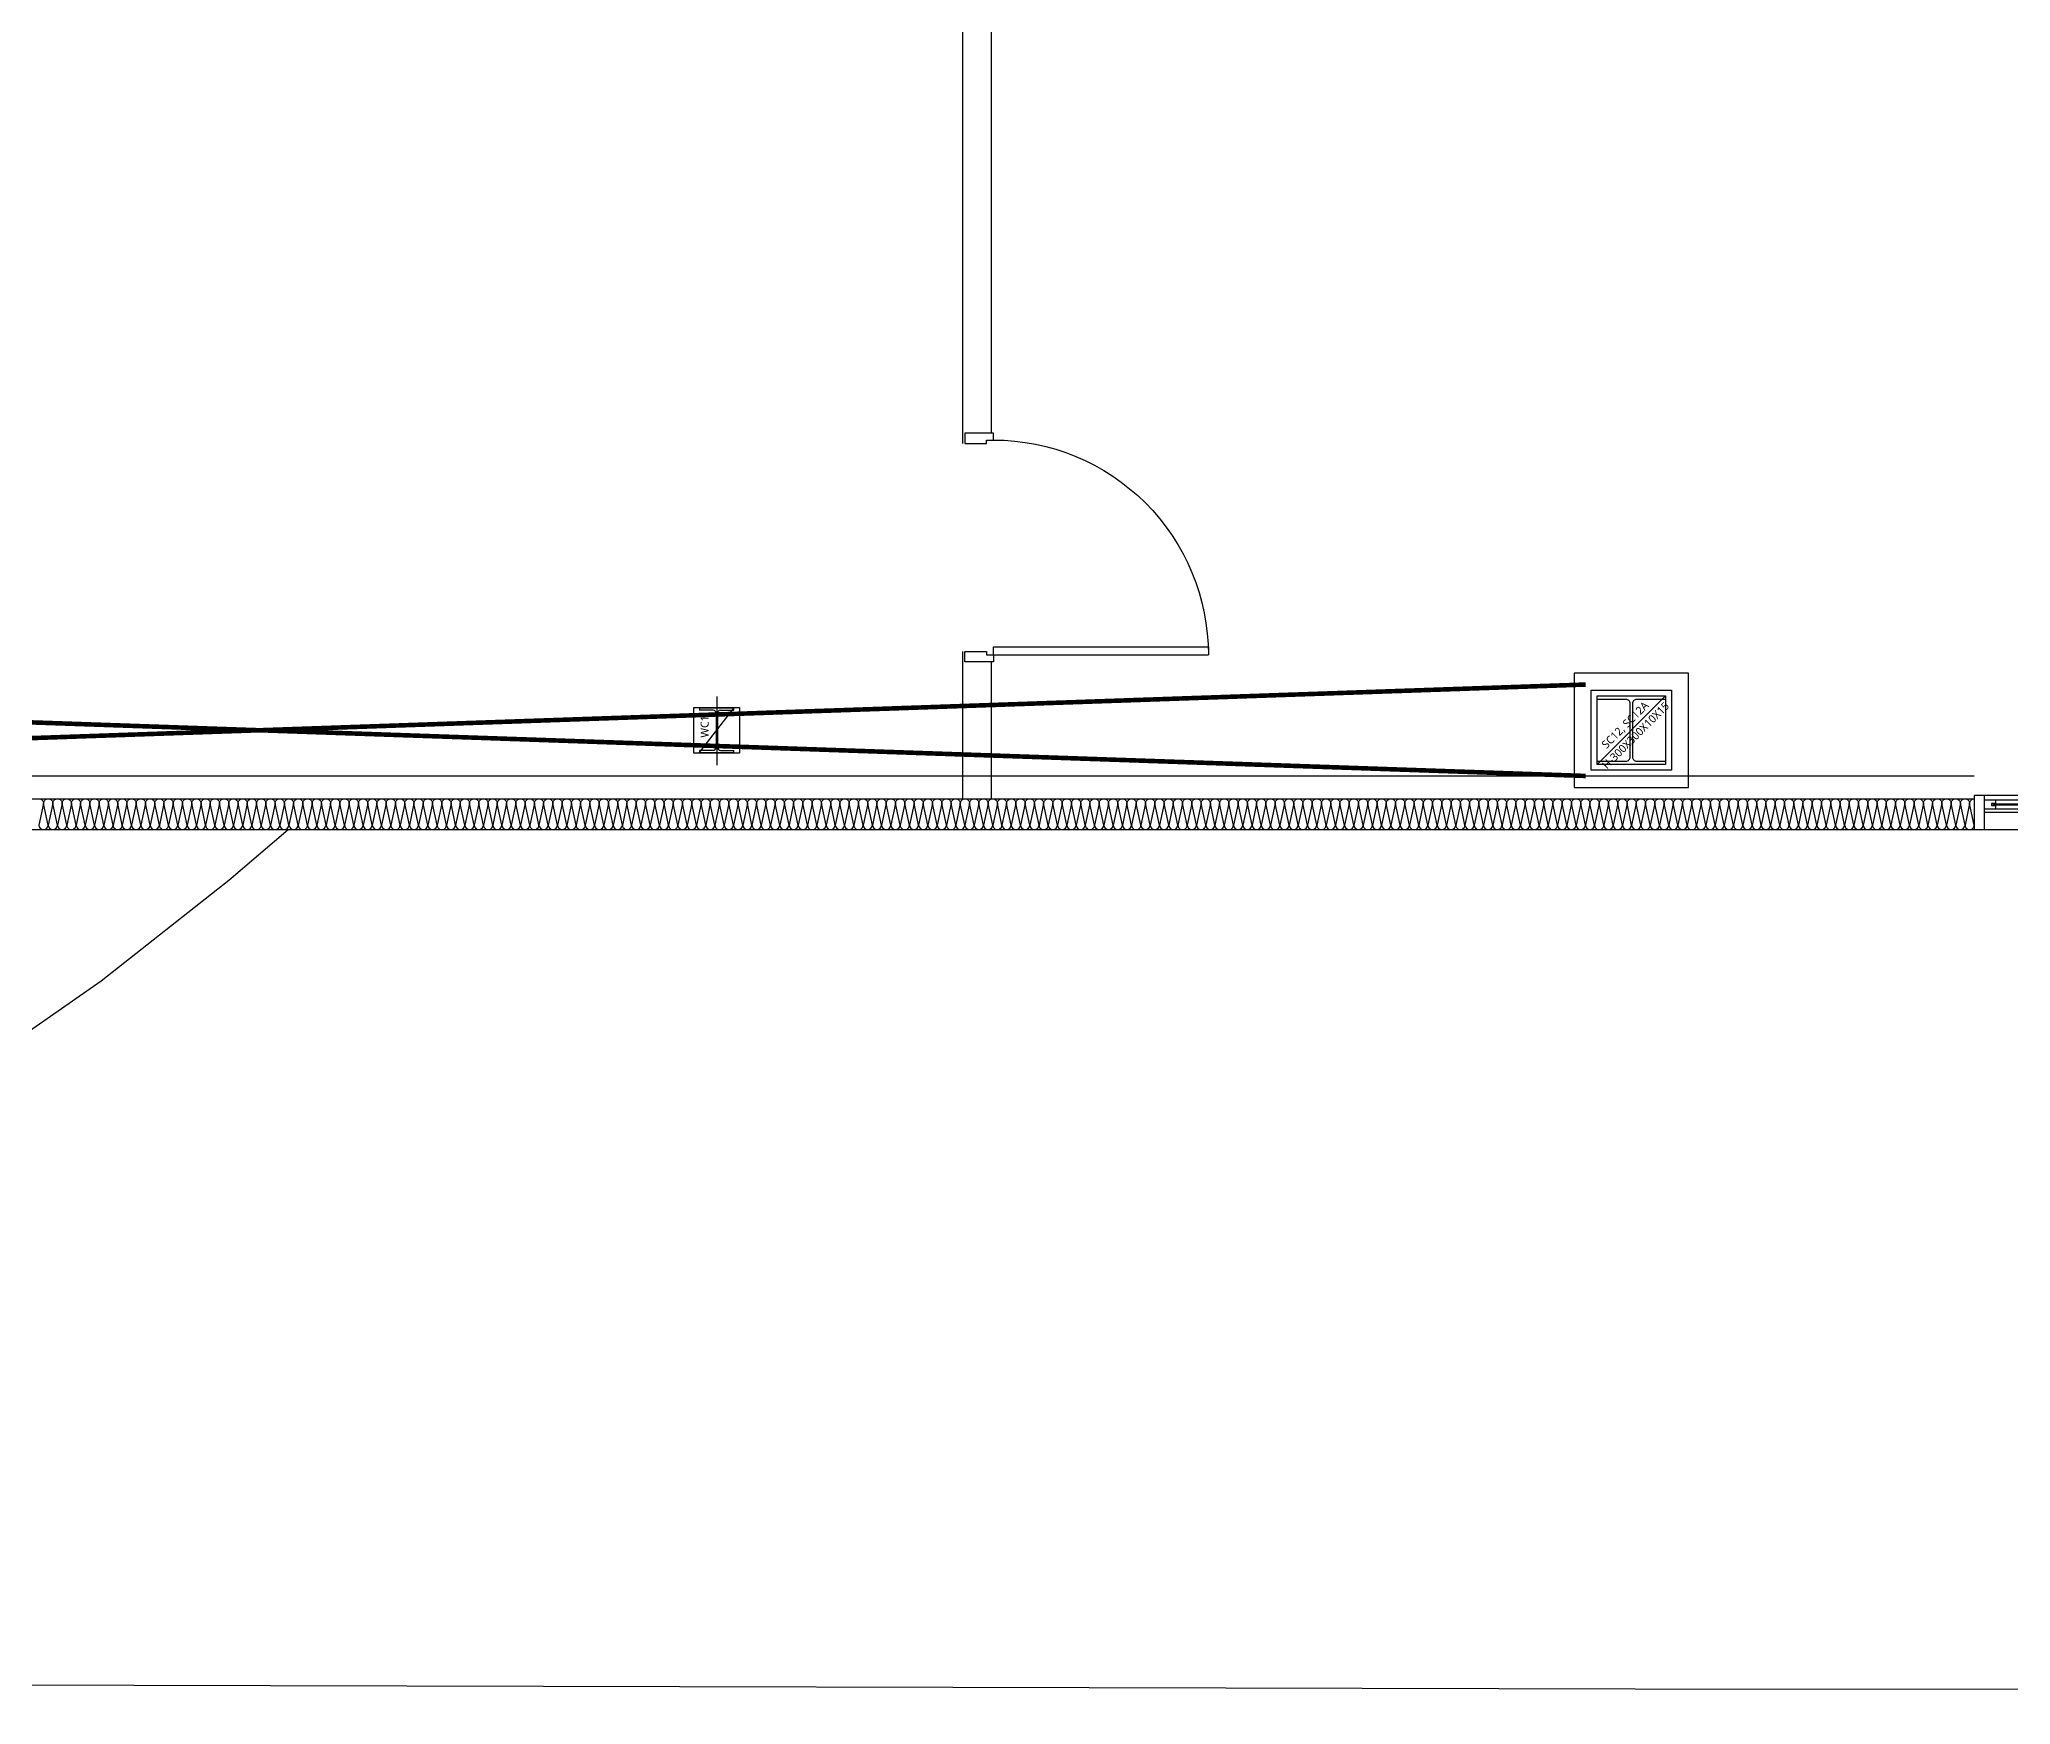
# Model space of a CAD drawing. Header units: millimetres. Extents: x 0 to 420500, y 0 to 297000.
# Drawn here: x 139806 to 148428, y 203489 to 210776 of the extents above; entities that cross this region are included whole.
import ezdxf
from ezdxf.enums import TextEntityAlignment as Align
from ezdxf.xclip import XClip

# ---------------------------------------------------------------- set-up
doc = ezdxf.new("R2010")
doc.units = ezdxf.units.MM
doc.header["$LTSCALE"] = 5000
doc.header["$XCLIPFRAME"] = 0
doc.linetypes.add('PHANTOM2', pattern=[1.25, 0.625, -0.125, 0.125, -0.125, 0.125, -0.125])
doc.layers.add('arch', color=8, linetype='Continuous')
doc.layers.add('TRAY', color=3, linetype='Continuous')
doc.styles.add('스타일1', font='malgun.ttf')

# ---------------------------------------------------------------- blocks, each defined once
blk = doc.blocks.new('XR-현황측량도')
at = {"color": 0}
blk.add_lwpolyline([(86810.5, 78764.2, 0.043248), (87948.8, 77003.3, 0.113814), (91116.8, 74545.3, 0.13394), (93095.3, 74047.2), (94070.6, 74047.3), (99828.2, 74046.3), (108550.3, 74045.8), (116948, 74021.7), (126987.3, 74021.1), (128740.4, 73974.7), (135158.9, 74062.7), (143027.2, 74043.6), (151689.9, 74037.3), (154882.8, 74051.1)], format="xyb", dxfattribs=at)
at = {"color": 0, "elevation": 94000}
blk.add_lwpolyline([(130410.5, 75137.9), (131039.3, 75204.7), (131039.3, 75204.7), (131744, 75303.9), (131744, 75303.9), (132443.6, 75433.8), (132443.6, 75433.8), (133135.4, 75600.6), (133135.4, 75600.6), (133815.4, 75810), (133815.4, 75810), (134479.2, 76066.2), (134479.2, 76066.2), (135120.7, 76373.8), (135120.7, 76373.8), (135733.4, 76735.3), (135733.4, 76735.3), (136317.3, 77141.9), (136317.3, 77141.9), (136876.6, 77581.8), (136876.6, 77581.8), (137135.9, 77803.3)], dxfattribs=at)
blk = doc.blocks.new('*U30')
at = {"color": 0}
for points in [[(-39048.1, 0, -0.414214), (-39063.1, 15), (-39048.1, 85, 1), (-39078.1, 85), (-39063.1, 15, -0.414214), (-39078.1, 0, 0.414214)], [(-39018.1, 0, -0.414214), (-39033.1, 15), (-39018.1, 85, 1), (-39048.1, 85), (-39033.1, 15, -0.414214), (-39048.1, 0, 0.414214)], [(-38988.1, 0, -0.414214), (-39003.1, 15), (-38988.1, 85, 1), (-39018.1, 85), (-39003.1, 15, -0.414214), (-39018.1, 0, 0.414214)], [(-38958.1, 0, -0.414214), (-38973.1, 15), (-38958.1, 85, 1), (-38988.1, 85), (-38973.1, 15, -0.414214), (-38988.1, 0, 0.414214)], [(-38928.1, 0, -0.414214), (-38943.1, 15), (-38928.1, 85, 1), (-38958.1, 85), (-38943.1, 15, -0.414214), (-38958.1, 0, 0.414214)], [(-38898.1, 0, -0.414214), (-38913.1, 15), (-38898.1, 85, 1), (-38928.1, 85), (-38913.1, 15, -0.414214), (-38928.1, 0, 0.414214)], [(-38868.1, 0, -0.414214), (-38883.1, 15), (-38868.1, 85, 1), (-38898.1, 85), (-38883.1, 15, -0.414214), (-38898.1, 0, 0.414214)], [(-38838.1, 0, -0.414214), (-38853.1, 15), (-38838.1, 85, 1), (-38868.1, 85), (-38853.1, 15, -0.414214), (-38868.1, 0, 0.414214)], [(-38808.1, 0, -0.414214), (-38823.1, 15), (-38808.1, 85, 1), (-38838.1, 85), (-38823.1, 15, -0.414214), (-38838.1, 0, 0.414214)], [(-38778.1, 0, -0.414214), (-38793.1, 15), (-38778.1, 85, 1), (-38808.1, 85), (-38793.1, 15, -0.414214), (-38808.1, 0, 0.414214)], [(-38748.1, 0, -0.414214), (-38763.1, 15), (-38748.1, 85, 1), (-38778.1, 85), (-38763.1, 15, -0.414214), (-38778.1, 0, 0.414214)], [(-38718.1, 0, -0.414214), (-38733.1, 15), (-38718.1, 85, 1), (-38748.1, 85), (-38733.1, 15, -0.414214), (-38748.1, 0, 0.414214)], [(-38688.1, 0, -0.414214), (-38703.1, 15), (-38688.1, 85, 1), (-38718.1, 85), (-38703.1, 15, -0.414214), (-38718.1, 0, 0.414214)], [(-38658.1, 0, -0.414214), (-38673.1, 15), (-38658.1, 85, 1), (-38688.1, 85), (-38673.1, 15, -0.414214), (-38688.1, 0, 0.414214)], [(-38628.1, 0, -0.414214), (-38643.1, 15), (-38628.1, 85, 1), (-38658.1, 85), (-38643.1, 15, -0.414214), (-38658.1, 0, 0.414214)], [(-38598.1, 0, -0.414214), (-38613.1, 15), (-38598.1, 85, 1), (-38628.1, 85), (-38613.1, 15, -0.414214), (-38628.1, 0, 0.414214)], [(-38568.1, 0, -0.414214), (-38583.1, 15), (-38568.1, 85, 1), (-38598.1, 85), (-38583.1, 15, -0.414214), (-38598.1, 0, 0.414214)], [(-38538.1, 0, -0.414214), (-38553.1, 15), (-38538.1, 85, 1), (-38568.1, 85), (-38553.1, 15, -0.414214), (-38568.1, 0, 0.414214)], [(-38508.1, 0, -0.414214), (-38523.1, 15), (-38508.1, 85, 1), (-38538.1, 85), (-38523.1, 15, -0.414214), (-38538.1, 0, 0.414214)], [(-38478.1, 0, -0.414214), (-38493.1, 15), (-38478.1, 85, 1), (-38508.1, 85), (-38493.1, 15, -0.414214), (-38508.1, 0, 0.414214)], [(-38448.1, 0, -0.414214), (-38463.1, 15), (-38448.1, 85, 1), (-38478.1, 85), (-38463.1, 15, -0.414214), (-38478.1, 0, 0.414214)], [(-38418.1, 0, -0.414214), (-38433.1, 15), (-38418.1, 85, 1), (-38448.1, 85), (-38433.1, 15, -0.414214), (-38448.1, 0, 0.414214)], [(-38388.1, 0, -0.414214), (-38403.1, 15), (-38388.1, 85, 1), (-38418.1, 85), (-38403.1, 15, -0.414214), (-38418.1, 0, 0.414214)], [(-38358.1, 0, -0.414214), (-38373.1, 15), (-38358.1, 85, 1), (-38388.1, 85), (-38373.1, 15, -0.414214), (-38388.1, 0, 0.414214)], [(-38328.1, 0, -0.414214), (-38343.1, 15), (-38328.1, 85, 1), (-38358.1, 85), (-38343.1, 15, -0.414214), (-38358.1, 0, 0.414214)], [(-38298.1, 0, -0.414214), (-38313.1, 15), (-38298.1, 85, 1), (-38328.1, 85), (-38313.1, 15, -0.414214), (-38328.1, 0, 0.414214)], [(-38268.1, 0, -0.414214), (-38283.1, 15), (-38268.1, 85, 1), (-38298.1, 85), (-38283.1, 15, -0.414214), (-38298.1, 0, 0.414214)], [(-38238.1, 0, -0.414214), (-38253.1, 15), (-38238.1, 85, 1), (-38268.1, 85), (-38253.1, 15, -0.414214), (-38268.1, 0, 0.414214)], [(-38208.1, 0, -0.414214), (-38223.1, 15), (-38208.1, 85, 1), (-38238.1, 85), (-38223.1, 15, -0.414214), (-38238.1, 0, 0.414214)], [(-38178.1, 0, -0.414214), (-38193.1, 15), (-38178.1, 85, 1), (-38208.1, 85), (-38193.1, 15, -0.414214), (-38208.1, 0, 0.414214)], [(-38148.1, 0, -0.414214), (-38163.1, 15), (-38148.1, 85, 1), (-38178.1, 85), (-38163.1, 15, -0.414214), (-38178.1, 0, 0.414214)], [(-38118.1, 0, -0.414214), (-38133.1, 15), (-38118.1, 85, 1), (-38148.1, 85), (-38133.1, 15, -0.414214), (-38148.1, 0, 0.414214)], [(-38088.1, 0, -0.414214), (-38103.1, 15), (-38088.1, 85, 1), (-38118.1, 85), (-38103.1, 15, -0.414214), (-38118.1, 0, 0.414214)], [(-38058.1, 0, -0.414214), (-38073.1, 15), (-38058.1, 85, 1), (-38088.1, 85), (-38073.1, 15, -0.414214), (-38088.1, 0, 0.414214)], [(-38028.1, 0, -0.414214), (-38043.1, 15), (-38028.1, 85, 1), (-38058.1, 85), (-38043.1, 15, -0.414214), (-38058.1, 0, 0.414214)], [(-37998.1, 0, -0.414214), (-38013.1, 15), (-37998.1, 85, 1), (-38028.1, 85), (-38013.1, 15, -0.414214), (-38028.1, 0, 0.414214)], [(-37968.1, 0, -0.414214), (-37983.1, 15), (-37968.1, 85, 1), (-37998.1, 85), (-37983.1, 15, -0.414214), (-37998.1, 0, 0.414214)], [(-37938.1, 0, -0.414214), (-37953.1, 15), (-37938.1, 85, 1), (-37968.1, 85), (-37953.1, 15, -0.414214), (-37968.1, 0, 0.414214)], [(-37908.1, 0, -0.414214), (-37923.1, 15), (-37908.1, 85, 1), (-37938.1, 85), (-37923.1, 15, -0.414214), (-37938.1, 0, 0.414214)], [(-37878.1, 0, -0.414214), (-37893.1, 15), (-37878.1, 85, 1), (-37908.1, 85), (-37893.1, 15, -0.414214), (-37908.1, 0, 0.414214)], [(-37848.1, 0, -0.414214), (-37863.1, 15), (-37848.1, 85, 1), (-37878.1, 85), (-37863.1, 15, -0.414214), (-37878.1, 0, 0.414214)], [(-37818.1, 0, -0.414214), (-37833.1, 15), (-37818.1, 85, 1), (-37848.1, 85), (-37833.1, 15, -0.414214), (-37848.1, 0, 0.414214)], [(-37788.1, 0, -0.414214), (-37803.1, 15), (-37788.1, 85, 1), (-37818.1, 85), (-37803.1, 15, -0.414214), (-37818.1, 0, 0.414214)], [(-37758.1, 0, -0.414214), (-37773.1, 15), (-37758.1, 85, 1), (-37788.1, 85), (-37773.1, 15, -0.414214), (-37788.1, 0, 0.414214)], [(-37728.1, 0, -0.414214), (-37743.1, 15), (-37728.1, 85, 1), (-37758.1, 85), (-37743.1, 15, -0.414214), (-37758.1, 0, 0.414214)], [(-37698.1, 0, -0.414214), (-37713.1, 15), (-37698.1, 85, 1), (-37728.1, 85), (-37713.1, 15, -0.414214), (-37728.1, 0, 0.414214)], [(-37668.1, 0, -0.414214), (-37683.1, 15), (-37668.1, 85, 1), (-37698.1, 85), (-37683.1, 15, -0.414214), (-37698.1, 0, 0.414214)], [(-37638.1, 0, -0.414214), (-37653.1, 15), (-37638.1, 85, 1), (-37668.1, 85), (-37653.1, 15, -0.414214), (-37668.1, 0, 0.414214)], [(-37608.1, 0, -0.414214), (-37623.1, 15), (-37608.1, 85, 1), (-37638.1, 85), (-37623.1, 15, -0.414214), (-37638.1, 0, 0.414214)], [(-37578.1, 0, -0.414214), (-37593.1, 15), (-37578.1, 85, 1), (-37608.1, 85), (-37593.1, 15, -0.414214), (-37608.1, 0, 0.414214)], [(-37548.1, 0, -0.414214), (-37563.1, 15), (-37548.1, 85, 1), (-37578.1, 85), (-37563.1, 15, -0.414214), (-37578.1, 0, 0.414214)], [(-37518.1, 0, -0.414214), (-37533.1, 15), (-37518.1, 85, 1), (-37548.1, 85), (-37533.1, 15, -0.414214), (-37548.1, 0, 0.414214)], [(-37488.1, 0, -0.414214), (-37503.1, 15), (-37488.1, 85, 1), (-37518.1, 85), (-37503.1, 15, -0.414214), (-37518.1, 0, 0.414214)], [(-37458.1, 0, -0.414214), (-37473.1, 15), (-37458.1, 85, 1), (-37488.1, 85), (-37473.1, 15, -0.414214), (-37488.1, 0, 0.414214)], [(-37428.1, 0, -0.414214), (-37443.1, 15), (-37428.1, 85, 1), (-37458.1, 85), (-37443.1, 15, -0.414214), (-37458.1, 0, 0.414214)], [(-37398.1, 0, -0.414214), (-37413.1, 15), (-37398.1, 85, 1), (-37428.1, 85), (-37413.1, 15, -0.414214), (-37428.1, 0, 0.414214)], [(-37368.1, 0, -0.414214), (-37383.1, 15), (-37368.1, 85, 1), (-37398.1, 85), (-37383.1, 15, -0.414214), (-37398.1, 0, 0.414214)], [(-37338.1, 0, -0.414214), (-37353.1, 15), (-37338.1, 85, 1), (-37368.1, 85), (-37353.1, 15, -0.414214), (-37368.1, 0, 0.414214)], [(-37308.1, 0, -0.414214), (-37323.1, 15), (-37308.1, 85, 1), (-37338.1, 85), (-37323.1, 15, -0.414214), (-37338.1, 0, 0.414214)], [(-37278.1, 0, -0.414214), (-37293.1, 15), (-37278.1, 85, 1), (-37308.1, 85), (-37293.1, 15, -0.414214), (-37308.1, 0, 0.414214)], [(-37248.1, 0, -0.414214), (-37263.1, 15), (-37248.1, 85, 1), (-37278.1, 85), (-37263.1, 15, -0.414214), (-37278.1, 0, 0.414214)], [(-37218.1, 0, -0.414214), (-37233.1, 15), (-37218.1, 85, 1), (-37248.1, 85), (-37233.1, 15, -0.414214), (-37248.1, 0, 0.414214)], [(-37188.1, 0, -0.414214), (-37203.1, 15), (-37188.1, 85, 1), (-37218.1, 85), (-37203.1, 15, -0.414214), (-37218.1, 0, 0.414214)], [(-37158.1, 0, -0.414214), (-37173.1, 15), (-37158.1, 85, 1), (-37188.1, 85), (-37173.1, 15, -0.414214), (-37188.1, 0, 0.414214)], [(-37128.1, 0, -0.414214), (-37143.1, 15), (-37128.1, 85, 1), (-37158.1, 85), (-37143.1, 15, -0.414214), (-37158.1, 0, 0.414214)], [(-37098.1, 0, -0.414214), (-37113.1, 15), (-37098.1, 85, 1), (-37128.1, 85), (-37113.1, 15, -0.414214), (-37128.1, 0, 0.414214)], [(-37068.1, 0, -0.414214), (-37083.1, 15), (-37068.1, 85, 1), (-37098.1, 85), (-37083.1, 15, -0.414214), (-37098.1, 0, 0.414214)], [(-37038.1, 0, -0.414214), (-37053.1, 15), (-37038.1, 85, 1), (-37068.1, 85), (-37053.1, 15, -0.414214), (-37068.1, 0, 0.414214)], [(-37008.1, 0, -0.414214), (-37023.1, 15), (-37008.1, 85, 1), (-37038.1, 85), (-37023.1, 15, -0.414214), (-37038.1, 0, 0.414214)], [(-36978.1, 0, -0.414214), (-36993.1, 15), (-36978.1, 85, 1), (-37008.1, 85), (-36993.1, 15, -0.414214), (-37008.1, 0, 0.414214)], [(-36948.1, 0, -0.414214), (-36963.1, 15), (-36948.1, 85, 1), (-36978.1, 85), (-36963.1, 15, -0.414214), (-36978.1, 0, 0.414214)], [(-36918.1, 0, -0.414214), (-36933.1, 15), (-36918.1, 85, 1), (-36948.1, 85), (-36933.1, 15, -0.414214), (-36948.1, 0, 0.414214)], [(-36888.1, 0, -0.414214), (-36903.1, 15), (-36888.1, 85, 1), (-36918.1, 85), (-36903.1, 15, -0.414214), (-36918.1, 0, 0.414214)], [(-36858.1, 0, -0.414214), (-36873.1, 15), (-36858.1, 85, 1), (-36888.1, 85), (-36873.1, 15, -0.414214), (-36888.1, 0, 0.414214)], [(-36828.1, 0, -0.414214), (-36843.1, 15), (-36828.1, 85, 1), (-36858.1, 85), (-36843.1, 15, -0.414214), (-36858.1, 0, 0.414214)], [(-36798.1, 0, -0.414214), (-36813.1, 15), (-36798.1, 85, 1), (-36828.1, 85), (-36813.1, 15, -0.414214), (-36828.1, 0, 0.414214)], [(-36768.1, 0, -0.414214), (-36783.1, 15), (-36768.1, 85, 1), (-36798.1, 85), (-36783.1, 15, -0.414214), (-36798.1, 0, 0.414214)], [(-36738.1, 0, -0.414214), (-36753.1, 15), (-36738.1, 85, 1), (-36768.1, 85), (-36753.1, 15, -0.414214), (-36768.1, 0, 0.414214)], [(-36708.1, 0, -0.414214), (-36723.1, 15), (-36708.1, 85, 1), (-36738.1, 85), (-36723.1, 15, -0.414214), (-36738.1, 0, 0.414214)], [(-36678.1, 0, -0.414214), (-36693.1, 15), (-36678.1, 85, 1), (-36708.1, 85), (-36693.1, 15, -0.414214), (-36708.1, 0, 0.414214)], [(-36648.1, 0, -0.414214), (-36663.1, 15), (-36648.1, 85, 1), (-36678.1, 85), (-36663.1, 15, -0.414214), (-36678.1, 0, 0.414214)], [(-36618.1, 0, -0.414214), (-36633.1, 15), (-36618.1, 85, 1), (-36648.1, 85), (-36633.1, 15, -0.414214), (-36648.1, 0, 0.414214)], [(-36588.1, 0, -0.414214), (-36603.1, 15), (-36588.1, 85, 1), (-36618.1, 85), (-36603.1, 15, -0.414214), (-36618.1, 0, 0.414214)], [(-36558.1, 0, -0.414214), (-36573.1, 15), (-36558.1, 85, 1), (-36588.1, 85), (-36573.1, 15, -0.414214), (-36588.1, 0, 0.414214)], [(-36528.1, 0, -0.414214), (-36543.1, 15), (-36528.1, 85, 1), (-36558.1, 85), (-36543.1, 15, -0.414214), (-36558.1, 0, 0.414214)], [(-36498.1, 0, -0.414214), (-36513.1, 15), (-36498.1, 85, 1), (-36528.1, 85), (-36513.1, 15, -0.414214), (-36528.1, 0, 0.414214)], [(-36468.1, 0, -0.414214), (-36483.1, 15), (-36468.1, 85, 1), (-36498.1, 85), (-36483.1, 15, -0.414214), (-36498.1, 0, 0.414214)], [(-36438.1, 0, -0.414214), (-36453.1, 15), (-36438.1, 85, 1), (-36468.1, 85), (-36453.1, 15, -0.414214), (-36468.1, 0, 0.414214)], [(-36408.1, 0, -0.414214), (-36423.1, 15), (-36408.1, 85, 1), (-36438.1, 85), (-36423.1, 15, -0.414214), (-36438.1, 0, 0.414214)], [(-36378.1, 0, -0.414214), (-36393.1, 15), (-36378.1, 85, 1), (-36408.1, 85), (-36393.1, 15, -0.414214), (-36408.1, 0, 0.414214)], [(-36348.1, 0, -0.414214), (-36363.1, 15), (-36348.1, 85, 1), (-36378.1, 85), (-36363.1, 15, -0.414214), (-36378.1, 0, 0.414214)], [(-36318.1, 0, -0.414214), (-36333.1, 15), (-36318.1, 85, 1), (-36348.1, 85), (-36333.1, 15, -0.414214), (-36348.1, 0, 0.414214)], [(-36288.1, 0, -0.414214), (-36303.1, 15), (-36288.1, 85, 1), (-36318.1, 85), (-36303.1, 15, -0.414214), (-36318.1, 0, 0.414214)], [(-36258.1, 0, -0.414214), (-36273.1, 15), (-36258.1, 85, 1), (-36288.1, 85), (-36273.1, 15, -0.414214), (-36288.1, 0, 0.414214)], [(-36228.1, 0, -0.414214), (-36243.1, 15), (-36228.1, 85, 1), (-36258.1, 85), (-36243.1, 15, -0.414214), (-36258.1, 0, 0.414214)], [(-36198.1, 0, -0.414214), (-36213.1, 15), (-36198.1, 85, 1), (-36228.1, 85), (-36213.1, 15, -0.414214), (-36228.1, 0, 0.414214)], [(-36168.1, 0, -0.414214), (-36183.1, 15), (-36168.1, 85, 1), (-36198.1, 85), (-36183.1, 15, -0.414214), (-36198.1, 0, 0.414214)], [(-36138.1, 0, -0.414214), (-36153.1, 15), (-36138.1, 85, 1), (-36168.1, 85), (-36153.1, 15, -0.414214), (-36168.1, 0, 0.414214)], [(-36108.1, 0, -0.414214), (-36123.1, 15), (-36108.1, 85, 1), (-36138.1, 85), (-36123.1, 15, -0.414214), (-36138.1, 0, 0.414214)], [(-36078.1, 0, -0.414214), (-36093.1, 15), (-36078.1, 85, 1), (-36108.1, 85), (-36093.1, 15, -0.414214), (-36108.1, 0, 0.414214)], [(-36048.1, 0, -0.414214), (-36063.1, 15), (-36048.1, 85, 1), (-36078.1, 85), (-36063.1, 15, -0.414214), (-36078.1, 0, 0.414214)], [(-36018.1, 0, -0.414214), (-36033.1, 15), (-36018.1, 85, 1), (-36048.1, 85), (-36033.1, 15, -0.414214), (-36048.1, 0, 0.414214)], [(-35988.1, 0, -0.414214), (-36003.1, 15), (-35988.1, 85, 1), (-36018.1, 85), (-36003.1, 15, -0.414214), (-36018.1, 0, 0.414214)], [(-35958.1, 0, -0.414214), (-35973.1, 15), (-35958.1, 85, 1), (-35988.1, 85), (-35973.1, 15, -0.414214), (-35988.1, 0, 0.414214)], [(-35928.1, 0, -0.414214), (-35943.1, 15), (-35928.1, 85, 1), (-35958.1, 85), (-35943.1, 15, -0.414214), (-35958.1, 0, 0.414214)], [(-35898.1, 0, -0.414214), (-35913.1, 15), (-35898.1, 85, 1), (-35928.1, 85), (-35913.1, 15, -0.414214), (-35928.1, 0, 0.414214)], [(-35868.1, 0, -0.414214), (-35883.1, 15), (-35868.1, 85, 1), (-35898.1, 85), (-35883.1, 15, -0.414214), (-35898.1, 0, 0.414214)], [(-35838.1, 0, -0.414214), (-35853.1, 15), (-35838.1, 85, 1), (-35868.1, 85), (-35853.1, 15, -0.414214), (-35868.1, 0, 0.414214)], [(-35808.1, 0, -0.414214), (-35823.1, 15), (-35808.1, 85, 1), (-35838.1, 85), (-35823.1, 15, -0.414214), (-35838.1, 0, 0.414214)], [(-35778.1, 0, -0.414214), (-35793.1, 15), (-35778.1, 85, 1), (-35808.1, 85), (-35793.1, 15, -0.414214), (-35808.1, 0, 0.414214)], [(-35748.1, 0, -0.414214), (-35763.1, 15), (-35748.1, 85, 1), (-35778.1, 85), (-35763.1, 15, -0.414214), (-35778.1, 0, 0.414214)], [(-35718.1, 0, -0.414214), (-35733.1, 15), (-35718.1, 85, 1), (-35748.1, 85), (-35733.1, 15, -0.414214), (-35748.1, 0, 0.414214)], [(-35688.1, 0, -0.414214), (-35703.1, 15), (-35688.1, 85, 1), (-35718.1, 85), (-35703.1, 15, -0.414214), (-35718.1, 0, 0.414214)], [(-35658.1, 0, -0.414214), (-35673.1, 15), (-35658.1, 85, 1), (-35688.1, 85), (-35673.1, 15, -0.414214), (-35688.1, 0, 0.414214)], [(-35628.1, 0, -0.414214), (-35643.1, 15), (-35628.1, 85, 1), (-35658.1, 85), (-35643.1, 15, -0.414214), (-35658.1, 0, 0.414214)], [(-35598.1, 0, -0.414214), (-35613.1, 15), (-35598.1, 85, 1), (-35628.1, 85), (-35613.1, 15, -0.414214), (-35628.1, 0, 0.414214)], [(-35568.1, 0, -0.414214), (-35583.1, 15), (-35568.1, 85, 1), (-35598.1, 85), (-35583.1, 15, -0.414214), (-35598.1, 0, 0.414214)], [(-35538.1, 0, -0.414214), (-35553.1, 15), (-35538.1, 85, 1), (-35568.1, 85), (-35553.1, 15, -0.414214), (-35568.1, 0, 0.414214)], [(-35508.1, 0, -0.414214), (-35523.1, 15), (-35508.1, 85, 1), (-35538.1, 85), (-35523.1, 15, -0.414214), (-35538.1, 0, 0.414214)], [(-35478.1, 0, -0.414214), (-35493.1, 15), (-35478.1, 85, 1), (-35508.1, 85), (-35493.1, 15, -0.414214), (-35508.1, 0, 0.414214)], [(-35448.1, 0, -0.414214), (-35463.1, 15), (-35448.1, 85, 1), (-35478.1, 85), (-35463.1, 15, -0.414214), (-35478.1, 0, 0.414214)], [(-35418.1, 0, -0.414214), (-35433.1, 15), (-35418.1, 85, 1), (-35448.1, 85), (-35433.1, 15, -0.414214), (-35448.1, 0, 0.414214)], [(-35388.1, 0, -0.414214), (-35403.1, 15), (-35388.1, 85, 1), (-35418.1, 85), (-35403.1, 15, -0.414214), (-35418.1, 0, 0.414214)], [(-35358.1, 0, -0.414214), (-35373.1, 15), (-35358.1, 85, 1), (-35388.1, 85), (-35373.1, 15, -0.414214), (-35388.1, 0, 0.414214)], [(-35328.1, 0, -0.414214), (-35343.1, 15), (-35328.1, 85, 1), (-35358.1, 85), (-35343.1, 15, -0.414214), (-35358.1, 0, 0.414214)], [(-35298.1, 0, -0.414214), (-35313.1, 15), (-35298.1, 85, 1), (-35328.1, 85), (-35313.1, 15, -0.414214), (-35328.1, 0, 0.414214)], [(-35268.1, 0, -0.414214), (-35283.1, 15), (-35268.1, 85, 1), (-35298.1, 85), (-35283.1, 15, -0.414214), (-35298.1, 0, 0.414214)], [(-35238.1, 0, -0.414214), (-35253.1, 15), (-35238.1, 85, 1), (-35268.1, 85), (-35253.1, 15, -0.414214), (-35268.1, 0, 0.414214)], [(-35208.1, 0, -0.414214), (-35223.1, 15), (-35208.1, 85, 1), (-35238.1, 85), (-35223.1, 15, -0.414214), (-35238.1, 0, 0.414214)], [(-35178.1, 0, -0.414214), (-35193.1, 15), (-35178.1, 85, 1), (-35208.1, 85), (-35193.1, 15, -0.414214), (-35208.1, 0, 0.414214)], [(-35148.1, 0, -0.414214), (-35163.1, 15), (-35148.1, 85, 1), (-35178.1, 85), (-35163.1, 15, -0.414214), (-35178.1, 0, 0.414214)], [(-35118.1, 0, -0.414214), (-35133.1, 15), (-35118.1, 85, 1), (-35148.1, 85), (-35133.1, 15, -0.414214), (-35148.1, 0, 0.414214)], [(-35088.1, 0, -0.414214), (-35103.1, 15), (-35088.1, 85, 1), (-35118.1, 85), (-35103.1, 15, -0.414214), (-35118.1, 0, 0.414214)], [(-35058.1, 0, -0.414214), (-35073.1, 15), (-35058.1, 85, 1), (-35088.1, 85), (-35073.1, 15, -0.414214), (-35088.1, 0, 0.414214)], [(-35028.1, 0, -0.414214), (-35043.1, 15), (-35028.1, 85, 1), (-35058.1, 85), (-35043.1, 15, -0.414214), (-35058.1, 0, 0.414214)], [(-34998.1, 0, -0.414214), (-35013.1, 15), (-34998.1, 85, 1), (-35028.1, 85), (-35013.1, 15, -0.414214), (-35028.1, 0, 0.414214)], [(-34968.1, 0, -0.414214), (-34983.1, 15), (-34968.1, 85, 1), (-34998.1, 85), (-34983.1, 15, -0.414214), (-34998.1, 0, 0.414214)], [(-34938.1, 0, -0.414214), (-34953.1, 15), (-34938.1, 85, 1), (-34968.1, 85), (-34953.1, 15, -0.414214), (-34968.1, 0, 0.414214)], [(-34908.1, 0, -0.414214), (-34923.1, 15), (-34908.1, 85, 1), (-34938.1, 85), (-34923.1, 15, -0.414214), (-34938.1, 0, 0.414214)], [(-34878.1, 0, -0.414214), (-34893.1, 15), (-34878.1, 85, 1), (-34908.1, 85), (-34893.1, 15, -0.414214), (-34908.1, 0, 0.414214)], [(-34848.1, 0, -0.414214), (-34863.1, 15), (-34848.1, 85, 1), (-34878.1, 85), (-34863.1, 15, -0.414214), (-34878.1, 0, 0.414214)], [(-34818.1, 0, -0.414214), (-34833.1, 15), (-34818.1, 85, 1), (-34848.1, 85), (-34833.1, 15, -0.414214), (-34848.1, 0, 0.414214)], [(-34788.1, 0, -0.414214), (-34803.1, 15), (-34788.1, 85, 1), (-34818.1, 85), (-34803.1, 15, -0.414214), (-34818.1, 0, 0.414214)], [(-34758.1, 0, -0.414214), (-34773.1, 15), (-34758.1, 85, 1), (-34788.1, 85), (-34773.1, 15, -0.414214), (-34788.1, 0, 0.414214)], [(-34728.1, 0, -0.414214), (-34743.1, 15), (-34728.1, 85, 1), (-34758.1, 85), (-34743.1, 15, -0.414214), (-34758.1, 0, 0.414214)], [(-34698.1, 0, -0.414214), (-34713.1, 15), (-34698.1, 85, 1), (-34728.1, 85), (-34713.1, 15, -0.414214), (-34728.1, 0, 0.414214)], [(-34668.1, 0, -0.414214), (-34683.1, 15), (-34668.1, 85, 1), (-34698.1, 85), (-34683.1, 15, -0.414214), (-34698.1, 0, 0.414214)], [(-34638.1, 0, -0.414214), (-34653.1, 15), (-34638.1, 85, 1), (-34668.1, 85), (-34653.1, 15, -0.414214), (-34668.1, 0, 0.414214)], [(-34608.1, 0, -0.414214), (-34623.1, 15), (-34608.1, 85, 1), (-34638.1, 85), (-34623.1, 15, -0.414214), (-34638.1, 0, 0.414214)], [(-34578.1, 0, -0.414214), (-34593.1, 15), (-34578.1, 85, 1), (-34608.1, 85), (-34593.1, 15, -0.414214), (-34608.1, 0, 0.414214)], [(-34548.1, 0, -0.414214), (-34563.1, 15), (-34548.1, 85, 1), (-34578.1, 85), (-34563.1, 15, -0.414214), (-34578.1, 0, 0.414214)], [(-34518.1, 0, -0.414214), (-34533.1, 15), (-34518.1, 85, 1), (-34548.1, 85), (-34533.1, 15, -0.414214), (-34548.1, 0, 0.414214)], [(-34488.1, 0, -0.414214), (-34503.1, 15), (-34488.1, 85, 1), (-34518.1, 85), (-34503.1, 15, -0.414214), (-34518.1, 0, 0.414214)], [(-34458.1, 0, -0.414214), (-34473.1, 15), (-34458.1, 85, 1), (-34488.1, 85), (-34473.1, 15, -0.414214), (-34488.1, 0, 0.414214)], [(-34428.1, 0, -0.414214), (-34443.1, 15), (-34428.1, 85, 1), (-34458.1, 85), (-34443.1, 15, -0.414214), (-34458.1, 0, 0.414214)], [(-34398.1, 0, -0.414214), (-34413.1, 15), (-34398.1, 85, 1), (-34428.1, 85), (-34413.1, 15, -0.414214), (-34428.1, 0, 0.414214)], [(-34368.1, 0, -0.414214), (-34383.1, 15), (-34368.1, 85, 1), (-34398.1, 85), (-34383.1, 15, -0.414214), (-34398.1, 0, 0.414214)], [(-34338.1, 0, -0.414214), (-34353.1, 15), (-34338.1, 85, 1), (-34368.1, 85), (-34353.1, 15, -0.414214), (-34368.1, 0, 0.414214)], [(-34308.1, 0, -0.414214), (-34323.1, 15), (-34308.1, 85, 1), (-34338.1, 85), (-34323.1, 15, -0.414214), (-34338.1, 0, 0.414214)], [(-34278.1, 0, -0.414214), (-34293.1, 15), (-34278.1, 85, 1), (-34308.1, 85), (-34293.1, 15, -0.414214), (-34308.1, 0, 0.414214)], [(-34248.1, 0, -0.414214), (-34263.1, 15), (-34248.1, 85, 1), (-34278.1, 85), (-34263.1, 15, -0.414214), (-34278.1, 0, 0.414214)], [(-34218.1, 0, -0.414214), (-34233.1, 15), (-34218.1, 85, 1), (-34248.1, 85), (-34233.1, 15, -0.414214), (-34248.1, 0, 0.414214)], [(-34188.1, 0, -0.414214), (-34203.1, 15), (-34188.1, 85, 1), (-34218.1, 85), (-34203.1, 15, -0.414214), (-34218.1, 0, 0.414214)], [(-34158.1, 0, -0.414214), (-34173.1, 15), (-34158.1, 85, 1), (-34188.1, 85), (-34173.1, 15, -0.414214), (-34188.1, 0, 0.414214)], [(-34128.1, 0, -0.414214), (-34143.1, 15), (-34128.1, 85, 1), (-34158.1, 85), (-34143.1, 15, -0.414214), (-34158.1, 0, 0.414214)], [(-34098.1, 0, -0.414214), (-34113.1, 15), (-34098.1, 85, 1), (-34128.1, 85), (-34113.1, 15, -0.414214), (-34128.1, 0, 0.414214)], [(-34068.1, 0, -0.414214), (-34083.1, 15), (-34068.1, 85, 1), (-34098.1, 85), (-34083.1, 15, -0.414214), (-34098.1, 0, 0.414214)], [(-34038.1, 0, -0.414214), (-34053.1, 15), (-34038.1, 85, 1), (-34068.1, 85), (-34053.1, 15, -0.414214), (-34068.1, 0, 0.414214)], [(-34008.1, 0, -0.414214), (-34023.1, 15), (-34008.1, 85, 1), (-34038.1, 85), (-34023.1, 15, -0.414214), (-34038.1, 0, 0.414214)], [(-33978.1, 0, -0.414214), (-33993.1, 15), (-33978.1, 85, 1), (-34008.1, 85), (-33993.1, 15, -0.414214), (-34008.1, 0, 0.414214)], [(-33948.1, 0, -0.414214), (-33963.1, 15), (-33948.1, 85, 1), (-33978.1, 85), (-33963.1, 15, -0.414214), (-33978.1, 0, 0.414214)], [(-33918.1, 0, -0.414214), (-33933.1, 15), (-33918.1, 85, 1), (-33948.1, 85), (-33933.1, 15, -0.414214), (-33948.1, 0, 0.414214)], [(-33888.1, 0, -0.414214), (-33903.1, 15), (-33888.1, 85, 1), (-33918.1, 85), (-33903.1, 15, -0.414214), (-33918.1, 0, 0.414214)], [(-33858.1, 0, -0.414214), (-33873.1, 15), (-33858.1, 85, 1), (-33888.1, 85), (-33873.1, 15, -0.414214), (-33888.1, 0, 0.414214)], [(-33828.1, 0, -0.414214), (-33843.1, 15), (-33828.1, 85, 1), (-33858.1, 85), (-33843.1, 15, -0.414214), (-33858.1, 0, 0.414214)], [(-33798.1, 0, -0.414214), (-33813.1, 15), (-33798.1, 85, 1), (-33828.1, 85), (-33813.1, 15, -0.414214), (-33828.1, 0, 0.414214)], [(-33768.1, 0, -0.414214), (-33783.1, 15), (-33768.1, 85, 1), (-33798.1, 85), (-33783.1, 15, -0.414214), (-33798.1, 0, 0.414214)], [(-33738.1, 0, -0.414214), (-33753.1, 15), (-33738.1, 85, 1), (-33768.1, 85), (-33753.1, 15, -0.414214), (-33768.1, 0, 0.414214)], [(-33708.1, 0, -0.414214), (-33723.1, 15), (-33708.1, 85, 1), (-33738.1, 85), (-33723.1, 15, -0.414214), (-33738.1, 0, 0.414214)], [(-33678.1, 0, -0.414214), (-33693.1, 15), (-33678.1, 85, 1), (-33708.1, 85), (-33693.1, 15, -0.414214), (-33708.1, 0, 0.414214)], [(-33648.1, 0, -0.414214), (-33663.1, 15), (-33648.1, 85, 1), (-33678.1, 85), (-33663.1, 15, -0.414214), (-33678.1, 0, 0.414214)], [(-33618.1, 0, -0.414214), (-33633.1, 15), (-33618.1, 85, 1), (-33648.1, 85), (-33633.1, 15, -0.414214), (-33648.1, 0, 0.414214)], [(-33588.1, 0, -0.414214), (-33603.1, 15), (-33588.1, 85, 1), (-33618.1, 85), (-33603.1, 15, -0.414214), (-33618.1, 0, 0.414214)], [(-33558.1, 0, -0.414214), (-33573.1, 15), (-33558.1, 85, 1), (-33588.1, 85), (-33573.1, 15, -0.414214), (-33588.1, 0, 0.414214)], [(-33528.1, 0, -0.414214), (-33543.1, 15), (-33528.1, 85, 1), (-33558.1, 85), (-33543.1, 15, -0.414214), (-33558.1, 0, 0.414214)], [(-33498.1, 0, -0.414214), (-33513.1, 15), (-33498.1, 85, 1), (-33528.1, 85), (-33513.1, 15, -0.414214), (-33528.1, 0, 0.414214)], [(-33468.1, 0, -0.414214), (-33483.1, 15), (-33468.1, 85, 1), (-33498.1, 85), (-33483.1, 15, -0.414214), (-33498.1, 0, 0.414214)], [(-33438.1, 0, -0.414214), (-33453.1, 15), (-33438.1, 85, 1), (-33468.1, 85), (-33453.1, 15, -0.414214), (-33468.1, 0, 0.414214)], [(-33408.1, 0, -0.414214), (-33423.1, 15), (-33408.1, 85, 1), (-33438.1, 85), (-33423.1, 15, -0.414214), (-33438.1, 0, 0.414214)], [(-33378.1, 0, -0.414214), (-33393.1, 15), (-33378.1, 85, 1), (-33408.1, 85), (-33393.1, 15, -0.414214), (-33408.1, 0, 0.414214)], [(-33348.1, 0, -0.414214), (-33363.1, 15), (-33348.1, 85, 1), (-33378.1, 85), (-33363.1, 15, -0.414214), (-33378.1, 0, 0.414214)], [(-33318.1, 0, -0.414214), (-33333.1, 15), (-33318.1, 85, 1), (-33348.1, 85), (-33333.1, 15, -0.414214), (-33348.1, 0, 0.414214)], [(-33288.1, 0, -0.414214), (-33303.1, 15), (-33288.1, 85, 1), (-33318.1, 85), (-33303.1, 15, -0.414214), (-33318.1, 0, 0.414214)], [(-33258.1, 0, -0.414214), (-33273.1, 15), (-33258.1, 85, 1), (-33288.1, 85), (-33273.1, 15, -0.414214), (-33288.1, 0, 0.414214)], [(-33228.1, 0, -0.414214), (-33243.1, 15), (-33228.1, 85, 1), (-33258.1, 85), (-33243.1, 15, -0.414214), (-33258.1, 0, 0.414214)], [(-33198.1, 0, -0.414214), (-33213.1, 15), (-33198.1, 85, 1), (-33228.1, 85), (-33213.1, 15, -0.414214), (-33228.1, 0, 0.414214)], [(-33168.1, 0, -0.414214), (-33183.1, 15), (-33168.1, 85, 1), (-33198.1, 85), (-33183.1, 15, -0.414214), (-33198.1, 0, 0.414214)], [(-33138.1, 0, -0.414214), (-33153.1, 15), (-33138.1, 85, 1), (-33168.1, 85), (-33153.1, 15, -0.414214), (-33168.1, 0, 0.414214)], [(-33108.1, 0, -0.414214), (-33123.1, 15), (-33108.1, 85, 1), (-33138.1, 85), (-33123.1, 15, -0.414214), (-33138.1, 0, 0.414214)], [(-33078.1, 0, -0.414214), (-33093.1, 15), (-33078.1, 85, 1), (-33108.1, 85), (-33093.1, 15, -0.414214), (-33108.1, 0, 0.414214)], [(-33048.1, 0, -0.414214), (-33063.1, 15), (-33048.1, 85, 1), (-33078.1, 85), (-33063.1, 15, -0.414214), (-33078.1, 0, 0.414214)], [(-33018.1, 0, -0.414214), (-33033.1, 15), (-33018.1, 85, 1), (-33048.1, 85), (-33033.1, 15, -0.414214), (-33048.1, 0, 0.414214)], [(-32988.1, 0, -0.414214), (-33003.1, 15), (-32988.1, 85, 1), (-33018.1, 85), (-33003.1, 15, -0.414214), (-33018.1, 0, 0.414214)], [(-32958.1, 0, -0.414214), (-32973.1, 15), (-32958.1, 85, 1), (-32988.1, 85), (-32973.1, 15, -0.414214), (-32988.1, 0, 0.414214)], [(-32928.1, 0, -0.414214), (-32943.1, 15), (-32928.1, 85, 1), (-32958.1, 85), (-32943.1, 15, -0.414214), (-32958.1, 0, 0.414214)], [(-32898.1, 0, -0.414214), (-32913.1, 15), (-32898.1, 85, 1), (-32928.1, 85), (-32913.1, 15, -0.414214), (-32928.1, 0, 0.414214)], [(-32868.1, 0, -0.414214), (-32883.1, 15), (-32868.1, 85, 1), (-32898.1, 85), (-32883.1, 15, -0.414214), (-32898.1, 0, 0.414214)], [(-32838.1, 0, -0.414214), (-32853.1, 15), (-32838.1, 85, 1), (-32868.1, 85), (-32853.1, 15, -0.414214), (-32868.1, 0, 0.414214)], [(-32808.1, 0, -0.414214), (-32823.1, 15), (-32808.1, 85, 1), (-32838.1, 85), (-32823.1, 15, -0.414214), (-32838.1, 0, 0.414214)]]:
    blk.add_lwpolyline(points, format="xyb", dxfattribs=at)
blk = doc.blocks.new('D-1000')
at = {"color": 0}
blk.add_line((30, 125), (30, 1065), dxfattribs=at)
for points in [[(30, 125), (65, 125), (65, 1065), (30, 1065)], [(0, 0), (45, 0), (45, 0), (45, 0), (45, 95), (30, 95), (30, 125), (0, 125), (0, 0)], [(1000, 0), (955, 0), (955, 0), (955, 0), (955, 95), (970, 95), (970, 125), (1000, 125), (1000, 0)]]:
    blk.add_lwpolyline(points, dxfattribs=at)
blk.add_arc((30, 125), 940, 0, 90, dxfattribs=at)
blk = doc.blocks.new('A$Cfef6c29d_1')
at = {"color": 0}
for p, q in [((40, 270), (40, 225)), ((190, 270), (40, 270)), ((190, 225), (190, 270)), ((40, 225), (190, 225)), ((-10, -965), (240, -965)), ((40, -2207.5), (40, -2252.5)), ((190, -2207.5), (40, -2207.5)), ((190, -2252.5), (190, -2207.5)), ((40, -2252.5), (190, -2252.5))]:
    blk.add_line(p, q, dxfattribs=at)
at = {"color": 0, "ltscale": 12}
for p, q in [((40, 225), (40, -2207.5)), ((115, 225), (115, -2207.5)), ((130, 185), (130, -945)), ((170, 185), (170, -945)), ((190, -2207.5), (190, 225)), ((60, -2160), (60, -985)), ((100, -985), (100, -2160))]:
    blk.add_line(p, q, dxfattribs=at)
at = {"color": 0}
for points in [[(130, 185), (145.5, 185), (145.5, 195), (154.5, 195), (154.5, 185), (170, 185), (170, 225), (130, 225), (130, 185)], [(60, -985), (75.5, -985), (75.5, -975), (84.5, -975), (84.5, -985), (100, -985), (100, -945), (60, -945), (60, -985)], [(130, -945), (145.5, -945), (145.5, -955), (154.5, -955), (154.5, -945), (170, -945), (170, -985), (130, -985), (130, -945)], [(60, -2160), (75.5, -2160), (75.5, -2177.5), (84.5, -2177.5), (84.5, -2160), (100, -2160), (100, -2207.5), (60, -2207.5), (60, -2160)]]:
    blk.add_lwpolyline(points, close=True, dxfattribs=at)
at = {"color": 0, "ltscale": 12}
for points in [[(147.5, -953), (147.5, 193), (152.5, 193), (152.5, -953)], [(77.5, -2168), (77.5, -977), (82.5, -977), (82.5, -2168)]]:
    blk.add_lwpolyline(points, close=True, dxfattribs=at)
at = {"color": 0}
for centre, start, end in [((146.5, 185), 0, 180), ((153.5, 185), 0, 180), ((146.5, -945), 180, 0), ((153.5, -945), 180, 0), ((76.5, -985), 0, 180), ((83.5, -985), 0, 180), ((76.5, -2160), 180, 0), ((83.5, -2160), 180, 0)]:
    blk.add_arc(centre, 1, start, end, dxfattribs=at)
blk = doc.blocks.new('S-SC12')
at = {"color": 0}
blk.add_line((-150, -150), (150, 150), dxfattribs=at)
for points in [[(-175, 175), (175, 175), (175, -175), (-175, -175)], [(-150, 150), (150, 150), (150, -150), (-150, -150)]]:
    blk.add_lwpolyline(points, close=True, dxfattribs=at)
blk.add_lwpolyline([(-150, -150), (-150, -135), (-23, -135, 0.414214), (-5, -117), (-5, 117, 0.414214), (-23, 135), (-150, 135), (-150, 150), (150, 150), (150, 135), (23, 135, 0.414214), (5, 117), (5, -117, 0.414214), (23, -135), (150, -135), (150, -150)], format="xyb", close=True, dxfattribs=at)
at = {"color": 0, "style": '스타일1'}
blk.add_text('SC12, SC12A', height=35, rotation=45, dxfattribs=at).set_placement((-108.6, -82.9))
blk.add_text('H-300X300X10X15', height=35, rotation=45, dxfattribs=at).set_placement((18.7, -22.5), align=Align.MIDDLE_CENTER)
blk = doc.blocks.new('*U117')
at = {"color": 0}
for p, q in [((59, 185), (0, 185)), ((91, 185), (150, 185)), ((72, 172), (72, 22)), ((78, 172), (78, 22)), ((59, 9), (0, 9)), ((91, 9), (150, 9))]:
    blk.add_line(p, q, dxfattribs=at)
for points in [[(150, 185), (150, 194), (0, 194), (0, 185)], [(0, 9), (0, 0), (150, 0), (150, 9)]]:
    blk.add_lwpolyline(points, dxfattribs=at)
for centre, start, end in [((59, 172), 0, 90), ((91, 172), 90, 180), ((59, 22), 270, 0), ((91, 22), 180, 270)]:
    blk.add_arc(centre, 13, start, end, dxfattribs=at)
blk = doc.blocks.new('S-WC1')
at = {"color": 0}
for p, q in [((-75, -97), (75, 97)), ((0, 147), (0, -153))]:
    blk.add_line(p, q, dxfattribs=at)
blk.add_lwpolyline([(-100, 100), (100, 100), (100, -100), (-100, -100)], close=True, dxfattribs=at)
blk.add_blockref('*U117', (-75, -97), dxfattribs=at)
at = {"color": 0, "style": '스타일1'}
blk.add_text('WC1', height=35, rotation=90, dxfattribs=at).set_placement((-35.6, -32.3))
blk = doc.blocks.new('XR-PLAN', base_point=(461, 408.4))
at = {"layer": 'arch'}
for p, q in [((53190, 42700), (67000, 42700)), ((52900, 42600), (67000, 42600)), ((52900, 42465), (67000, 42465))]:
    blk.add_line(p, q, dxfattribs=at)
for points in [[(62575, 56200), (62575, 44155)], [(62700, 56200), (62700, 44200)], [(62575, 43245), (62575, 42600)], [(62700, 43200), (62700, 42600)]]:
    blk.add_lwpolyline(points, dxfattribs=at)
at = {"layer": 'arch', "linetype": 'PHANTOM2', "ltscale": 3, "const_width": 20}
for points in [[(53700, 43100), (65300, 42700)], [(53700, 42700), (65300, 43100)]]:
    blk.add_lwpolyline(points, dxfattribs=at)
at = {"layer": 'arch', "ltscale": 3}
blk.add_lwpolyline([(65250, 42650), (65750, 42650), (65750, 43150), (65250, 43150)], close=True, dxfattribs=at)
at = {"layer": 'arch'}
ref = blk.add_blockref('XR-현황측량도', (-77510.5, -35338.3), dxfattribs=at)
XClip(ref).set_block_clipping_path([(86810.4680804907, 39538.2997129494), (224210.4680804907, 149938.2997129495)])
at = {"layer": 'arch', "xscale": -1, "rotation": 270}
blk.add_blockref('D-1000', (62585, 43200), dxfattribs=at)
at = {"layer": 'arch'}
for name, p in [('S-WC1', (61500, 42900)), ('S-SC12', (65500, 42900))]:
    blk.add_blockref(name, p, dxfattribs=at)
at = {"layer": 'arch', "xscale": 1.35, "yscale": 1.35, "zscale": 1.35, "rotation": 180}
blk.add_blockref('*U30', (14244.5, 42600), dxfattribs=at)
at = {"layer": 'arch', "rotation": 270}
blk.add_blockref('A$Cfef6c29d_1', (69252.5, 42655), dxfattribs=at)
blk = doc.blocks.new('XR-배치도', base_point=(461, 408.4))
ref = blk.add_blockref('XR-PLAN', (281310.6, 275110.5), dxfattribs=dict(rotation=47.15620461600879))
XClip(ref).set_block_clipping_path([(10268.6550578449, 25854.0591988688), (121697.9567652801, 114201.9318804346)])

msp = doc.modelspace()

# ---------------------------------------------------------------- block references
at = {"layer": 'TRAY'}
ref = msp.add_blockref('XR-배치도', (-310662.8, 184385.1), dxfattribs=dict(at, rotation=312.8437953840571))
XClip(ref).set_block_clipping_path([(355016.7243769546, 126994.5435289501), (152650.6807000034, 314675.0815890764), (386231.3503509208, 566532.8207304992), (588597.394027872, 378852.2826703729)])

doc.saveas('drawing.dxf')
